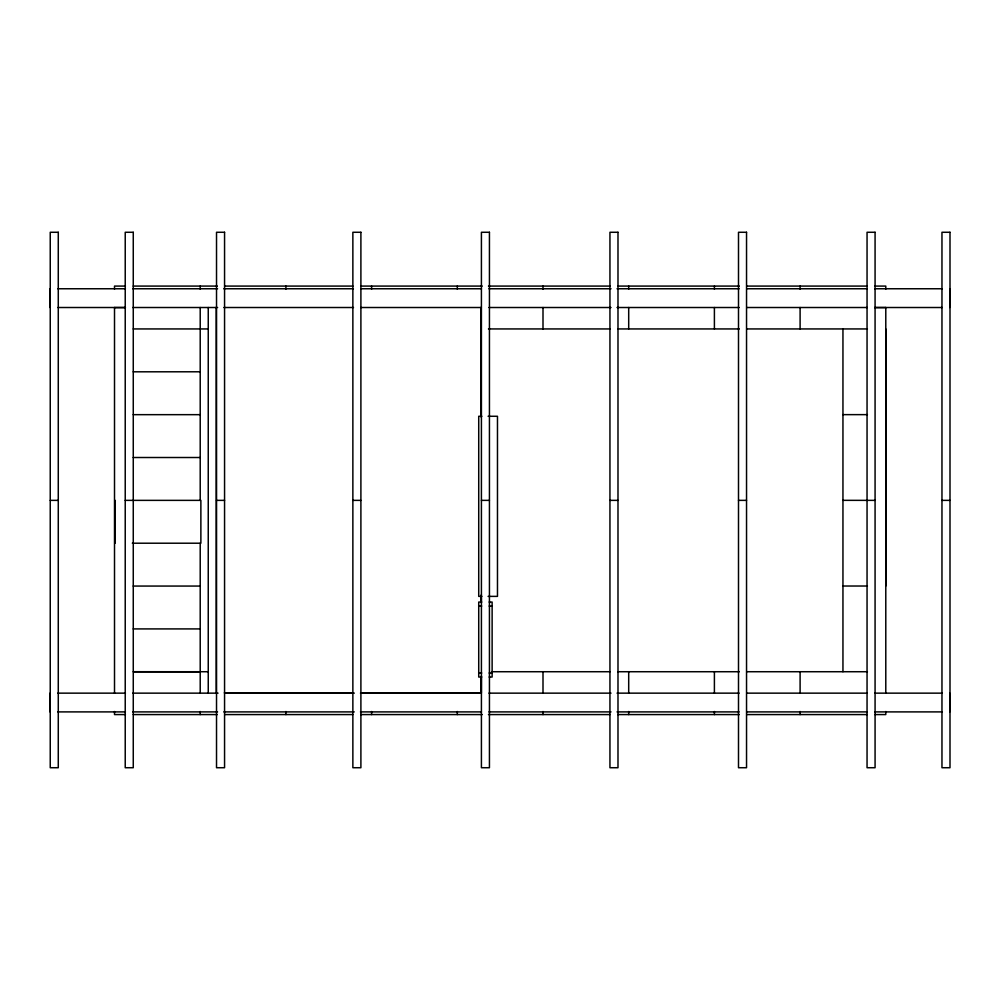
<?xml version="1.0" encoding="UTF-8"?>
<svg xmlns="http://www.w3.org/2000/svg" width="1000" height="1000" viewBox="0 0 1000 1000"><rect width="100%" height="100%" fill="white"/><g stroke="black" fill="none" stroke-linecap="round" stroke-linejoin="round"><path stroke-width="1.5" d="M842.95 671.725L842.95 328.938M885.788 586.025L885.788 328.938M125.425 286.087L114.513 286.087L114.513 289.15M133.212 286.087L217.35 286.087M225.138 286.087L352.912 286.087M360.7 286.087L482.238 286.087M488.462 286.087L610 286.087M617.788 286.087L739.325 286.087M747.125 286.087L867.1 286.087M874.887 286.087L885.788 286.087L885.788 289.15M57.812 288.762L125.438 288.762M132.787 288.762L217.562 288.762M223.8 288.762L353.387 288.762M360.85 288.762L481.413 288.762M488.95 288.762L611.025 288.762M617.038 288.762L739.125 288.762M746.688 288.762L867.212 288.762M874.775 288.762L942.188 288.762M57.812 307.512L125.225 307.512M132.787 307.512L217.613 307.512M223.863 307.512L353.488 307.512M360.85 307.512L481.375 307.512M488.95 307.512L611.025 307.512M617.038 307.512L739.125 307.512M746.688 307.512L867.212 307.512M874.775 307.512L942.188 307.512M114.513 307.575L125.45 307.575M874.862 307.575L885.788 307.575M133.212 328.938L208 328.938M488.462 328.938L610 328.938M617.788 328.938L739.325 328.938M747.125 328.938L867.425 328.938M133.212 371.812L200.212 371.788M842.95 414.637L867.425 414.637M133.212 414.663L200.212 414.663M481.85 416.275L478.725 416.275L478.725 596.375L481.85 596.375M488.1 416.275L497.475 416.275L497.475 596.375L488.1 596.375M133.212 457.512L200.212 457.512M50.237 500.363L58.275 500.363M125.225 500.363L200.875 500.363L200.875 543.212L132.325 543.212M216.525 500.363L224.562 500.363M352.863 500.363L360.9 500.363M481.413 500.363L489.438 500.363M609.95 500.363L617.987 500.363M738.5 500.363L746.538 500.363M842.95 500.337L875.075 500.363M941.963 500.363L950 500.363M133.212 586.062L200.212 586.062M842.95 586.025L867.425 586.025M481.7 602.05L478.725 602.05L478.725 677.038L481.7 677.038M489.137 602.05L492.125 602.05L492.125 677.038L489.137 677.038M478.725 606.075L481.7 606.075M489.137 606.075L492.125 606.075M133.212 628.913L200.212 628.913M208 671.725L133.212 671.725L200.212 671.762M491.587 671.725L610 671.725M617.788 671.725L739.325 671.725M747.125 671.725L867.425 671.725M478.725 673.025L481.7 673.025M489.137 673.025L492.125 673.025M224.312 692.862L353.488 692.862M361.262 692.862L481.1 692.862L481.1 677.262M57.812 693.15L125.45 693.15M132.787 693.15L218.062 693.15M224.95 693.15L354.25 693.15M360.45 693.15L481.375 693.15L481.388 675.975M488.95 693.15L611.025 693.15M617.038 693.15L739.125 693.15M746.688 693.15L867.212 693.15M874.775 693.15L942.188 693.15M57.812 711.9L125.438 711.9M132.787 711.9L217.562 711.9M223.8 711.9L354.25 711.9M360.45 711.9L481.413 711.9M488.95 711.9L611.025 711.9M617.038 711.9L739.125 711.9M746.688 711.9L867.212 711.9M874.775 711.9L942.188 711.9M125.425 714.575L114.513 714.575L114.513 711.513M133.212 714.575L217.35 714.575M225.138 714.575L352.912 714.575M360.7 714.575L482.238 714.575M488.462 714.575L610 714.575M617.788 714.575L739.325 714.575M747.125 714.575L867.1 714.575M874.887 714.575L885.788 714.575L885.788 711.513M481.188 416.8L481.1 307.512L481.1 416.725M481.325 594.788L481.337 602.6M949.762 288.762L949.762 307.512M949.762 693.15L949.762 711.9M885.788 307.512L885.788 693.15M800.1 286.087L800.1 289.15M800.1 307.512L800.1 328.938M800.1 671.725L800.1 693.15M800.1 711.513L800.1 714.575M714.4 286.087L714.4 289.15M714.4 307.512L714.4 328.938M714.4 671.725L714.4 693.15M714.4 711.513L714.4 714.575M628.7 286.087L628.7 289.15M628.7 307.512L628.7 328.938M628.7 671.725L628.7 693.15M628.7 711.513L628.7 714.575M543 286.087L543 289.15M543 307.512L543 328.938M543 671.725L543 693.15M543 711.513L543 714.575M481.1 596.138L481.1 602.375M457.3 286.087L457.3 289.15M457.3 711.513L457.3 714.575M371.613 286.087L371.613 289.15M371.613 711.513L371.613 714.575M285.912 286.087L285.912 289.15M285.912 711.513L285.912 714.575M216.275 307.512L216.275 693.15M208.25 307.512L208.25 693.15M200.212 286.087L200.212 289.15M200.212 307.512L200.212 500.363M200.212 543.212L200.212 693.15M200.212 711.513L200.212 714.575M115.188 500.363L115.188 543.212M114.513 307.512L114.513 693.15M50 288.762L50 307.512M50 693.15L50 711.9M58.275 232.275L50.237 232.275L50.237 767.725L58.275 767.725L58.275 232.275M133.262 232.275L125.225 232.275L125.225 767.725L133.262 767.725L133.262 232.275M224.562 232.275L216.525 232.275L216.525 767.725L224.562 767.725L224.562 232.275M360.9 232.275L352.863 232.275L352.863 767.725L360.9 767.725L360.9 232.275M489.438 232.275L481.413 232.275L481.413 767.725L489.438 767.725L489.438 232.275M617.987 232.275L609.95 232.275L609.95 767.725L617.987 767.725L617.987 232.275M746.538 232.275L738.5 232.275L738.5 767.725L746.538 767.725L746.538 232.275M875.075 232.275L867.05 232.275L867.05 767.725L875.075 767.725L875.075 232.275M950 232.275L941.963 232.275L941.963 767.725L950 767.725L950 232.275"/></g></svg>
